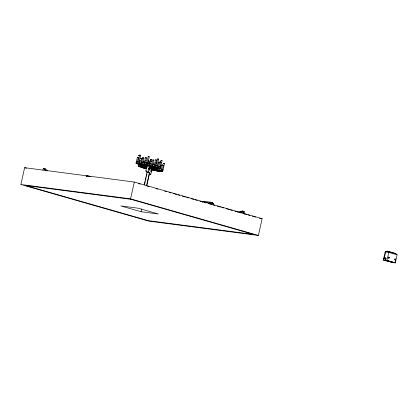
<?xml version="1.0" encoding="UTF-8"?>
<svg xmlns="http://www.w3.org/2000/svg" width="418" height="418" viewBox="0 0 418 418"><rect width="100%" height="100%" fill="white"/><g stroke="black" fill="none" stroke-linecap="round" stroke-linejoin="round"><path stroke-width="0.63" d="M146.723 166.531C143.275 165.434 138.86 165.167 136.017 163.13C140.61 163.088 145.124 164.441 149.613 165.303C164.154 168.673 163.245 170.105 149.461 167.137M136.341 161.808C144.064 161.902 153.495 164.028 160.653 167.179M146.441 168.82C136.132 166.322 135.568 164.901 146.582 167.08L146.807 166.061M138.724 164.734L139.366 164.462L139.032 165.988M151.849 170.063L159.148 171.406L162.701 171.631L162.132 171.093L159.258 170.1L149.257 167.623M162.774 170.079L163.057 169.901L162.471 169.567M20.9 184.495L24.625 167.691L134.298 182.049L262.123 218.656L258.397 235.459L148.724 221.101L20.9 184.495L130.573 198.853L258.397 235.459M42.934 170.131L43.341 168.276L44.93 168.621L47.166 170.852M136.002 163.333L136.357 161.604M137.339 161.86L138.515 157.461L137.386 157.22L136.409 161.625L136.942 161.693M136.644 163.062L136.984 161.536M137.846 163.135L139.617 155.078L140.735 155.35L139.053 161.865M130.573 198.853L134.298 182.049M138.389 166.259L138.745 164.53M139.57 163.354L139.905 161.829M140.234 166.061L140.636 164.551M141.122 162.079L141.817 158.929L140.652 158.683L141.817 158.944M143.008 162.43L143.985 158.035L142.867 157.764L141.848 162.174L142.977 162.398M141.707 163.694L142.057 162.174M141.958 166.28L142.183 165.262M146.3 168.13L142.151 167.529L142.376 166.51M144.278 163.062L145.464 157.711L145.992 157.779L146.629 157.967L145.443 163.318M144.194 164.154L144.534 162.628M144.095 166.62L144.335 165.606M146.906 163.187L148.139 156.572L148.667 156.64L149.304 156.834L147.747 163.365M146.87 164.697L147.209 163.172L147.857 163.37M147.204 172.582L145.83 170.899L147.126 165.063M146.687 168.083L147.303 165.282M148.359 163.866L149.017 160.893L148.223 160.674M148.165 165.706L150.935 165.716L143.233 164.081L148.165 165.706L148.39 164.687M144.2 185.09L147.021 172.357L149.404 172.869L146.582 185.602M144.665 184.04L145.229 181.496M145.511 180.221L146.075 177.671M146.357 176.401L146.922 173.851M149.44 164.169L150.14 161.024L151.3 161.291L150.626 161.181M149.472 164.253L150.532 159.488L151.692 159.744L150.767 163.919M151.938 169.3L150.778 174.552L148.212 171.406L149.503 165.57M149.613 165.303L149.947 163.778M149.686 165.794L148.944 169.154L151.144 171.855L151.886 168.496M149.879 165.591L149.707 166.359L146.624 165.476L148.562 166.113M149.132 169.661L149.508 167.984M149.372 166.369L156.886 168.344L150.245 167.2L150.47 166.186M146.76 185.822L149.587 173.094M148.892 168.135L150.553 168.632L150.778 167.613M141.085 211.738L158.469 214.016L138.212 208.216L120.828 205.938L141.085 211.738L141.707 208.937M151.927 164.337L152.795 159.885L153.923 160.125L152.669 166.145L149.905 166.134L158.197 167.79L152.669 166.145M151.708 167.498L151.933 166.479M151.995 168.229L152.225 167.21M154.305 165.188L155.491 159.838L156.018 159.906L156.656 160.099L155.47 165.444M154.738 166.573L155.078 165.047M154.09 170.424L159.274 171.27L151.755 169.295L152.633 170.126L154.09 170.424L154.315 169.405M156.186 165.465L157.638 158.918L158.694 159.127L157.351 165.721L156.191 165.45L156.531 165.575M156.87 167.174L157.21 165.648M157.126 169.499L157.351 168.48M157.79 166.259L158.631 162.487L159.791 162.754L158.662 162.518M158.563 167.712L159.848 161.985L160.977 162.226L159.739 168.161M159.258 170.1L159.592 168.574L162.461 169.562L161.259 169.306M160.313 168.705L162.069 160.637L160.909 160.381L162.069 160.637M160.951 170.638L162.236 164.911L163.36 165.152L162.121 171.087M162.701 171.631L164.457 163.563L163.297 163.292L164.457 163.563M243.527 213.175L243.94 211.32L242.351 210.98L238.014 212.213M244.284 214.1L244.697 212.25L243.94 211.32L239.472 212.375L242.012 211.774L242.351 210.98M383.363 260.006L385.156 251.918L387.246 251.202L389.095 251.573L395.496 253.407L397.1 254.787L395.308 262.88L385.396 260.184L385.845 258.167L384.085 257.937L383.363 260.006L393.186 262.692L383.635 259.954M383.74 259.986L384.189 257.969L385.945 258.199L385.5 260.215M384.356 257.885L385.704 251.814L387.246 251.202L388.677 252.378L397.1 254.787L395.36 253.522L394.184 253.282M386.88 260.466L385.396 260.184L395.308 262.88L386.88 260.466L389.095 251.573M395.172 261.914L395.397 260.905M152.277 165.936L152.617 164.415L151.818 164.29M154.665 168.862L154.89 167.848M138.159 161.646L139.283 161.886M146.692 163.109L147.22 163.177M158.871 166.39L159.911 166.641M213.812 204.115L211.9 202.542L209.711 202.944L213.812 204.115L211.9 202.542L210.008 202.113L209.711 202.944L204.292 202.234M86.155 176.135L87.2 175.774L86.176 176.187L87.2 175.774L90.795 176.652M388.677 252.378L385.156 251.918L387.246 251.202M204.512 201.398L202.484 201.999L204.94 201.633L204.512 201.398L210.008 202.113M241.761 212.981L243.647 212.647M137.788 161.86L138.144 161.823M140.735 155.35L139.57 155.094M149.304 156.834L148.139 156.572M143.985 158.035L142.857 157.8M146.629 157.967L145.464 157.711M151.692 159.754L150.564 159.519M156.656 160.099L155.491 159.838M149.017 160.893L148.197 160.747M143.045 161.599L144.2 161.865L143.149 161.656M163.396 165.183L162.268 164.943M150.553 168.632L153.322 168.642L149.388 167.743M158.756 159.185L158.276 159.106M138.504 157.492L138.18 157.445M153.913 160.157L152.789 159.895M160.967 162.257L159.843 161.996M259.541 218.316L262.123 218.656M146.974 165.841L141.054 164.99L146.864 166.469M146.399 168.339L143.442 167.911L146.295 168.679M152.748 164.525L152.638 164.426M140.772 162.085L142.005 162.283M152.758 163.971L153.683 164.217L153.16 164.138M160.251 167.127L160.622 167.174L160.277 167.048M143.573 162.555L144.936 162.806M146.984 167.257L145.621 167.007L146.713 167.383M139.016 155.778C140.573 156.06 137.579 155.318 138.724 155.71M145.537 162.926L146.739 163.172M149.012 168.402L152.095 169.285L149.801 168.794M145.83 170.899L148.212 171.406M148.991 174.17L150.778 174.552M160.695 161.949L160.026 161.839L160.371 161.965M142.595 158.197L141.958 158.02L143.013 158.218M155.705 162.889L156.342 163.077L155.674 162.968M145.736 160.773L146.368 160.961L145.699 160.852M147.962 163.433L150.793 164.075M146.822 167.916L139.837 166.312L144.058 166.735L146.775 167.67M146.708 168.031L139.607 166.401L142.151 167.529M137.877 157.382L137.386 157.231M158.699 162.9L157.988 162.811M140.594 160.293L139.774 160.146L140.265 160.303M153.004 164.619L153.929 164.854M157.983 159.039L157.638 158.929M150.48 161.144L150.172 161.055M154.388 164.974L156.332 165.523M387.199 251.328L393.599 253.162M138.415 183.57L140.296 184.108M147.183 186.078L149.064 186.616M155.956 188.591L157.832 189.129M164.723 191.099L166.604 191.637M169.107 192.358L170.988 192.897M173.496 193.612L176.626 194.511M177.88 194.866L179.756 195.405M182.264 196.126L185.393 197.019M186.647 197.38L188.528 197.918M191.031 198.634L194.166 199.532M195.415 199.893L197.296 200.431M199.804 201.147L202.934 202.04M204.188 202.401L206.069 202.939M208.572 203.655L211.701 204.554M212.955 204.914L214.836 205.452M217.339 206.168L220.474 207.067M221.728 207.422L223.604 207.96M226.112 208.681L229.242 209.575M230.496 209.935L232.377 210.473M234.879 211.189L238.014 212.088M239.263 212.448L241.144 212.987M243.652 213.702L246.782 214.601M248.036 214.956L249.912 215.495M252.42 216.216L255.55 217.109M385.945 258.199L384.085 257.937L385.96 258.476M87.153 175.905L88.318 176.234M24.625 167.691L26.506 168.229M43.341 168.276L45.99 170.69M46.011 170.716L44.59 169.415L44.93 168.621L47.025 170.931M149.398 166.406L150.245 167.2M211.9 202.542L212.83 203.686M395.475 259.73A0.585 0.449 -82.5 0 1 394.733 259.855A0.585 0.449 -82.5 0 1 394.942 258.92A0.585 0.449 -82.5 0 1 395.538 259.432M159.106 168.24L157.837 168.433L150.846 166.552L159.106 168.24M161.494 171.166L160.225 171.359L153.234 169.478L161.494 171.166M388.604 257.551C389.027 259.348 389.759 256.213 388.604 257.551M395.052 259.4C395.475 261.198 396.207 258.058 395.052 259.4M140.767 158.511L141.927 158.783L140.767 158.511M161.019 165.413L162.179 165.68L161.019 165.413M137.804 163.349L137.449 163.386L146.023 165.309L141.671 163.809L137.804 163.349M155.052 169.071L152.293 169.06L160.585 170.716L155.052 169.071M130.933 199.297L25.592 185.503L148.364 220.662L253.705 234.451L130.933 199.297M145.689 165.46L139.764 164.603L137.219 163.475L145.689 165.46M388.954 258.005A0.585 0.449 -82.5 0 0 388.766 257.044A0.585 0.449 -82.5 0 0 388.197 257.791A0.585 0.449 -82.5 0 0 388.954 258.005"/></g></svg>
